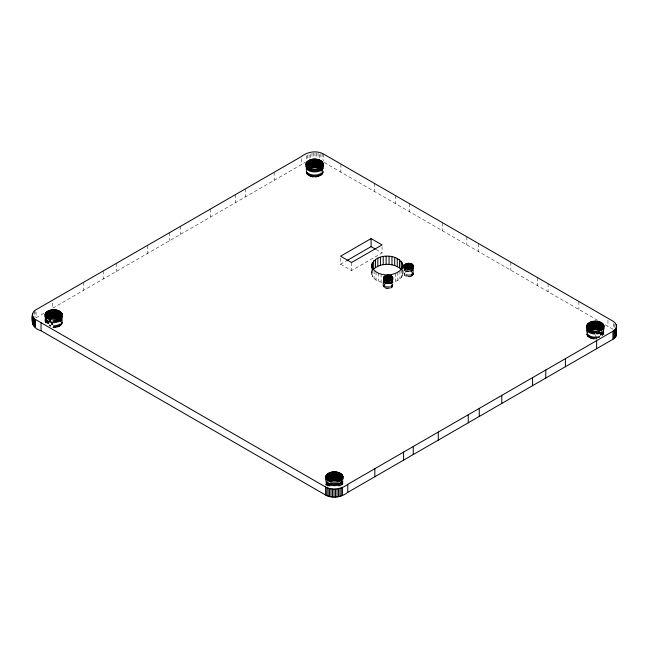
<?xml version="1.0" encoding="UTF-8"?>
<svg xmlns="http://www.w3.org/2000/svg" width="649" height="649" viewBox="0 0 649 649"><rect width="100%" height="100%" fill="white"/><g stroke="black" fill="none" stroke-linecap="round" stroke-linejoin="round"><path stroke-width="0.49" stroke-dasharray="3.25 2.43" d="M45.097 322.675L45.771 320.898L47.207 319.576M306.101 171.985L306.774 170.208L308.218 168.886M306.101 172.285C308.275 178.848 320.987 178.848 323.153 172.285M325.847 484.754L327.599 481.907L327.599 485.898M586.85 334.065L587.523 332.296L588.959 330.974M603.903 334.373L603.805 334.973L603.87 329.749M403.005 270.162C406.112 287.093 367.61 286.963 372.364 270.414M383.486 286.006C384.468 282.21 392.101 282.242 392.775 286.193C390.447 291.101 380.355 288.432 383.486 281.982M52.837 321.693L52.837 327.729C57.923 328.378 64.543 324.881 62.15 318.651M413.389 274.292C412.715 270.333 405.09 270.308 404.1 274.105C404.538 276.417 407.499 276.855 409.462 276.725C414.565 276.839 413.908 270.787 413.389 267.258M43.799 313.297L36.076 317.759L36.076 309.719M306.45 161.682L52.374 308.348L52.374 300.309M340.603 258.205L340.603 264.232L345.836 261.214M340.603 264.232L351.571 270.56L382.058 252.964L382.058 246.928M597.194 339.029L596.682 339.086L596.682 331.047M586.85 334.373C587.564 338.194 592.334 339.151 595.636 339.143L595.636 331.104M324.281 162.51L597.705 320.363M605.395 324.808L613.483 329.497M376.152 249.557L382.058 252.964M60.714 320.079L62.15 322.675M322.001 169.657L323.153 171.985M402.323 270.82L403.005 274.186M603.903 334.065L602.751 331.744L602.751 335.687M342.899 484.754L341.139 481.907L341.139 485.898M614.457 324.2L614.457 328.224M613.483 323.47L613.483 328.491M607.959 320.257L607.959 326.285M603.708 330.154L603.708 335.273M603.578 329.854L603.578 334.56M603.424 329.83L603.424 334.852M603.229 330.114L603.229 335.135M603.002 330.008L603.002 335.419M602.459 331.939L602.459 335.955M602.142 332.191L602.142 336.214M601.793 331.436L601.793 335.452M601.404 331.671L601.404 335.687M600.998 331.89L600.998 336.92M600.568 332.093L600.568 337.123M600.122 332.28L600.122 337.302M599.668 330.438L599.668 337.472M599.189 330.584L599.189 337.618M598.711 330.714L598.711 337.748M598.216 330.82L598.216 337.861M597.713 330.917L597.713 337.951M597.194 330.99L597.194 338.024M596.163 331.079L596.163 339.127M595.117 331.104L595.117 339.143M594.589 331.079L594.589 339.127M594.07 331.047L594.07 339.086M593.551 330.99L593.551 339.029M593.04 330.917L593.04 338.956M592.537 330.82L592.537 338.867M592.042 330.714L592.042 338.754M591.555 330.584L591.555 338.624M591.085 330.438L591.085 338.478M590.622 330.268L590.622 338.307M590.184 330.081L590.184 338.129M589.754 329.879L589.754 337.926M589.341 329.66L589.341 337.699M588.959 329.424L588.959 337.464M588.611 329.173L588.611 337.22M588.286 328.921L588.286 336.961M588.002 328.654L588.002 336.693M587.743 329.384L587.743 336.425M587.523 329.108L587.523 336.141M587.329 327.818L587.329 335.858M587.167 328.532L587.167 335.565M587.045 328.232L587.045 335.273M586.947 327.94L586.947 334.973M586.883 329.749L586.883 334.673M578.9 301.469L578.9 309.516M548.072 283.67L548.072 291.709M537.664 277.667L537.664 285.706M510.836 262.172L510.836 270.211M478.67 243.602L478.67 251.642M466.85 236.78L466.85 244.819M442.683 222.826L442.683 230.866M413.235 267.761L413.235 274.795M412.918 267.234L412.918 275.273M412.861 269.797L412.861 272.815M412.431 267.68L412.431 275.72M412.042 267.932L412.042 275.971M411.872 268.021L411.872 276.068M411.782 269.019L411.782 272.036M411.133 268.337L411.133 276.377M411.036 269.716L411.036 271.728M410.322 268.556L410.322 276.604M409.633 203.745L409.633 211.785M409.462 268.686L409.462 276.725M408.586 268.718L408.586 276.758M407.718 268.645L407.718 276.693M406.874 268.491L406.874 276.531M406.087 268.232L406.087 276.271M405.463 269.157L405.463 272.174L405.382 269.205M404.879 267.518L404.879 275.557M404.449 267.055L404.449 275.095M404.197 267.575L404.197 274.608M402.526 267.818L402.526 275.866M401.512 269.432L401.512 277.48M399.946 270.941L399.946 278.981M397.837 272.28L397.837 280.319M395.444 195.552L395.444 203.591M395.363 273.334L395.363 281.382M392.775 279.159L392.775 286.193M392.621 278.656L392.621 286.696M392.588 281.171L392.588 285.187M392.296 279.135L392.296 287.174M391.809 279.581L391.809 287.621M391.745 281.26L391.745 284.278M391.428 279.833L391.428 287.872M391.258 279.93L391.258 287.969M391.169 281.926L391.169 283.938M390.511 280.246L390.511 288.286M390.414 281.625L390.414 283.629M389.708 280.465L389.708 288.505M389.603 281.415L389.603 283.426M388.848 280.587L388.848 288.627M388.743 281.301L388.743 283.313M387.972 280.619L387.972 288.659M387.859 281.285L387.859 283.297M387.096 280.555L387.096 288.594M386.991 281.358L386.991 283.37M386.252 280.392L386.252 288.432M386.155 281.536L386.155 283.54M385.465 280.133L385.465 288.18M385.376 281.804L385.376 283.808M384.849 279.833L384.849 287.872M384.257 279.419L384.257 287.458M384.192 281.528L384.192 284.546M383.835 279.962L383.835 287.004M383.794 281.991L383.794 285.008M383.575 279.476L383.575 286.509M381.101 273.927L381.101 281.966M378.44 273.099L378.44 281.147M376.039 271.963L376.039 280.003M374.392 183.399L374.392 191.439M374.067 270.576L374.067 278.616M372.631 270.049L372.631 277.082M371.747 271.428L371.747 275.444M371.406 269.741L371.406 273.756M351.571 262.521L351.571 270.56M342.899 480.739L342.867 485.363M342.802 480.633L342.704 484.957M342.575 481.234L342.575 485.249M342.412 481.258L342.412 485.541M342.226 480.804L342.226 485.825M341.999 480.698L341.999 486.109M341.747 481.355L341.747 486.385M341.455 481.623L341.455 485.639M340.895 164.059L340.895 172.099M340.782 480.114L340.782 486.142M340.401 482.361L340.401 486.385M339.995 482.58L339.995 486.604M339.565 482.783L339.565 486.807M339.119 482.97L339.119 486.993M338.664 483.132L338.664 487.156M338.186 482.28L338.186 487.302M337.699 482.41L337.699 487.431M337.204 482.515L337.204 487.545M336.701 482.613L336.701 487.634M336.19 482.686L336.19 487.707M335.679 482.742L335.679 487.764M335.152 482.775L335.152 487.805M334.633 482.799L334.633 487.821M334.105 482.799L334.105 487.821M333.586 482.775L333.586 487.805M333.067 482.742L333.067 487.764M332.548 482.686L332.548 487.707M332.037 482.613L332.037 487.634M331.534 482.515L331.534 487.545M331.039 482.41L331.039 487.431M330.552 482.28L330.552 487.302M330.081 483.132L330.081 487.156M329.619 482.97L329.619 487.999M329.173 482.783L329.173 486.807M328.751 482.58L328.751 486.604M328.337 482.361L328.337 486.385M327.956 483.132L327.956 487.148M327.283 481.623L327.283 485.639M326.999 482.361L326.999 486.385M326.739 482.085L326.739 486.109M326.512 481.809L326.512 485.825M326.325 481.517L326.325 485.541M326.163 481.55L326.163 486.255M326.033 479.838L326.033 484.957M325.879 478.329L325.879 485.363M323.405 153.959L323.405 161.001M323.121 165.552L323.121 172.585M323.064 165.852L322.967 173.186M322.837 166.444L322.837 173.478M322.675 166.736L322.675 173.77M322.488 167.02L322.488 174.054M322.188 153.342L322.188 159.37M322.261 166.298L322.261 174.338M322.001 167.572L322.001 174.605M321.717 167.84L321.717 174.873M321.401 167.093L321.401 175.133M321.044 169.348L321.044 175.376M320.874 153.837L320.874 158.867M320.663 167.572L320.663 175.611M320.249 167.799L320.249 175.838M319.827 168.002L319.827 176.041M319.478 154.438L319.478 158.461M319.381 168.18L319.381 176.228M318.919 168.351L318.919 176.39M318.448 168.497L318.448 176.536M318.026 153.14L318.026 158.161M317.961 168.626L317.961 176.666M317.466 168.74L317.466 176.779M316.963 168.829L316.963 176.869M316.525 152.953L316.525 157.975M316.452 168.902L316.452 176.942M315.933 168.959L315.933 176.999M315.414 168.991L315.414 177.039M315.008 152.872L315.008 157.894M314.895 169.016L314.895 177.055M314.367 169.016L314.367 177.055M313.848 168.991L313.848 177.039M313.491 152.896L313.491 157.926M313.321 168.959L313.321 176.999M312.81 168.902L312.81 176.942M312.299 168.829L312.299 176.869M311.982 153.034L311.982 158.056M311.796 168.74L311.796 176.779M311.301 168.626L311.301 176.666M310.814 168.497L310.814 176.536M310.506 154.275L310.506 158.299M310.336 168.351L310.336 176.39M309.881 168.18L309.881 176.228M309.435 168.002L309.435 176.041M309.078 154.624L309.078 158.648M309.005 167.799L309.005 175.838M308.599 167.572L308.599 175.611M308.218 167.337L308.218 175.376M307.861 167.093L307.861 175.133M307.723 155.087L307.723 159.102M307.545 166.834L307.545 174.873M307.253 166.566L307.253 174.605M307.001 166.298L307.001 174.338M306.774 167.02L306.774 174.054M306.588 165.73L306.588 173.77M306.45 155.646L306.45 160.676M306.425 165.438L306.425 173.478M306.296 166.152L306.296 173.186M306.133 166.558L306.133 172.585M301.233 158.64L301.233 164.676M274.154 172.261L274.154 180.3M245.427 188.851L245.427 196.89M235.733 194.449L235.733 202.488M210.73 208.881L210.73 216.92M180.755 226.185L180.755 234.224M169.738 232.545L169.738 240.584M147.226 245.541L147.226 253.589M116.422 263.332L116.422 271.371M103.207 270.957L103.207 278.997M83.591 282.283L83.591 290.322M62.053 316.542L62.053 323.575M61.955 316.842L61.955 323.875M61.833 317.134L61.833 324.167M61.671 316.42L61.671 324.459M61.477 317.71L61.477 324.743M61.257 317.994L61.257 325.027M60.998 317.256L60.998 325.303M60.714 318.529L60.714 325.563M60.389 318.789L60.389 325.822M60.041 318.026L60.041 326.066M59.659 318.261L59.659 326.301M59.246 318.489L59.246 326.528M58.816 318.691L58.816 326.731M58.378 318.87L58.378 326.918M57.915 319.04L57.915 327.08M57.445 319.186L57.445 327.226M56.958 319.316L56.958 327.356M56.463 319.43L56.463 327.469M55.96 319.519L55.96 327.558M55.449 319.592L55.449 327.631M54.93 319.649L54.93 327.688M54.411 319.681L54.411 327.729M53.883 319.706L53.883 327.745M53.364 319.706L53.364 327.745M52.318 321.661L52.318 326.682M51.806 321.604L51.806 326.625M51.287 321.531L51.287 326.552M50.784 319.43L50.784 326.463M50.289 319.316L50.289 326.35M49.811 319.186L49.811 326.22M49.332 319.04L49.332 326.074M48.878 320.882L48.878 325.912M48.432 320.695L48.432 325.725M48.002 320.492L48.002 325.522M47.596 320.273L47.596 324.297M47.207 320.038L47.207 324.062M46.858 319.787L46.858 324.816M46.541 319.535L46.541 324.557M46.249 319.267L46.249 324.297M45.998 319.998L45.998 324.021M45.771 319.722L45.771 323.737M45.576 319.17L45.576 323.453M45.422 318.456L45.422 323.161M45.292 318.756L45.292 322.869M45.13 318.351L45.13 323.275M45.097 318.651L45.097 322.975M35.005 310.417L35.005 317.458M34.121 311.179L34.121 316.201"/><path stroke-width="0.97" d="M62.15 314.935C60.024 321.563 46.76 321.547 45.097 314.627C47.239 307.48 62.953 308.072 62.15 316.639M306.101 163.937C308.275 157.374 320.987 157.374 323.153 163.937M323.153 164.246C320.987 170.809 308.275 170.809 306.101 164.246M325.847 476.715C328.013 470.152 340.725 470.152 342.899 476.715M342.899 477.015C340.725 483.586 328.013 483.586 325.847 477.015M586.85 326.025C589.016 319.462 601.728 319.462 603.903 326.025M603.903 326.325C601.728 332.896 589.016 332.896 586.85 326.325M371.617 264.021C372.429 277.983 398.673 278.307 403.005 266.139C400.774 252.161 370.798 252.712 371.617 268.045M383.559 277.456C383.64 281.707 392.304 281.82 392.759 277.65C391.169 273.805 382.472 274.438 383.559 279.468M404.173 265.555C404.343 269.668 412.058 269.838 413.389 266.252C412.561 261.571 402.445 262.553 404.1 268.069M32.499 323.478C32.604 318.902 30.73 312.169 36.076 309.719L301.233 156.636C307.399 151.817 316.347 150.146 323.405 153.959L613.483 321.458L615.244 322.975L616.501 325.522L616.412 335.314L614.879 337.821L612.924 339.281L347.767 492.364C341.601 497.183 332.653 498.854 325.595 495.041L41.041 330.755C32.426 328.475 31.014 321.474 32.588 313.686M616.412 335.314L616.501 325.522M32.588 321.726L32.912 320.866M32.45 314.562C32.474 319.138 38.007 320.638 41.041 322.715L325.595 487.001C332.653 490.814 341.601 489.143 347.767 484.324L612.924 331.241L614.879 329.781L616.412 327.274M372.794 269.887C379.949 262.521 393.521 262.626 401.171 269.23L401.171 261.182M371.09 238.589L340.603 256.193L351.571 262.521L382.058 244.924L371.09 238.589L371.09 246.628L346.704 260.711M320.249 160.384L320.249 168.432L314.895 167.207L309.005 168.432L309.005 160.384M601.404 330.739L595.636 329.294L589.754 330.511L589.754 322.472M339.995 473.162L339.995 481.201L334.105 479.984L328.751 481.201L328.751 473.162M58.816 310.871L58.816 318.919L53.364 317.896L48.432 318.919L48.432 310.871M371.09 246.628L375.309 249.062M616.55 334.438L616.274 324.646M616.088 328.134L616.088 336.182M615.577 328.978L615.577 337.018M614.879 329.781L614.879 337.821M613.995 330.544L613.995 338.583M612.924 331.241L612.924 339.281M603.805 325.425L603.805 328.946M603.708 325.125L603.708 329.148M603.578 324.833L603.578 328.848M603.424 324.541L603.424 328.556M603.229 324.257L603.229 329.278M603.002 323.973L603.002 329.002M602.751 323.697L602.751 329.733M602.459 323.437L602.459 329.465M602.142 323.178L602.142 329.213M601.793 322.934L601.793 329.968M601.404 322.699L601.404 329.733M600.998 322.472L600.998 330.511M600.568 322.269L600.568 330.309M600.122 322.082L600.122 330.13M599.668 321.92L599.668 329.96M599.189 321.774L599.189 329.814M598.711 321.644L598.711 329.684M598.216 321.531L598.216 329.57M597.713 321.442L597.713 329.481M597.194 321.369L597.194 329.408M596.682 321.312L596.682 329.351M596.626 340.652L596.626 348.691M596.163 321.271L596.163 329.319M595.636 321.255L595.636 329.294M595.117 321.255L595.117 329.294M594.589 321.271L594.589 329.319M594.07 321.312L594.07 329.351M593.551 321.369L593.551 329.408M593.04 321.442L593.04 329.481M592.537 321.531L592.537 329.57M592.042 321.644L592.042 329.684M591.555 321.774L591.555 329.814M591.085 321.92L591.085 329.96M590.622 322.082L590.622 330.13M590.184 322.269L590.184 330.309M589.341 322.699L589.341 329.733M588.959 322.934L588.959 329.968M588.611 323.178L588.611 330.211M588.286 323.437L588.286 329.465M588.002 323.697L588.002 329.733M587.743 323.973L587.743 329.002M587.523 324.257L587.523 328.272M587.329 324.541L587.329 328.556M587.167 324.833L587.167 328.848M587.045 325.125L587.045 329.148M586.947 325.425L586.947 327.437M586.883 325.725L586.883 327.737M565.409 358.678L565.409 366.717M545.793 370.003L545.793 378.043M532.578 377.629L532.578 385.668M501.774 395.411L501.774 403.459M479.262 408.416L479.262 416.455M468.245 414.776L468.245 422.815M438.27 432.08L438.27 440.119M413.202 265.246L413.202 267.258M413.267 446.512L413.267 454.551M412.861 264.768L412.861 267.786M412.358 264.33L412.358 268.353M412.042 264.127L412.042 268.151M411.782 263.989L411.782 268.013M411.036 263.689L411.036 268.71M410.217 263.478L410.217 269.513M409.357 263.364L409.357 269.4M408.481 263.348L408.481 269.376M407.604 263.429L407.604 269.457M406.769 263.599L406.769 268.621M405.99 263.867L405.99 268.889M405.463 268.151L405.463 264.127L405.382 268.199M404.814 264.597L404.814 268.621M404.408 265.068L404.408 268.078M403.573 452.11L403.573 460.149M402.94 264.443L403.005 268.151M402.323 262.772L402.323 268.808M399.468 259.722L399.468 267.761M397.245 258.44L397.245 266.479M394.706 257.458L394.706 265.498M392.759 277.65L392.759 279.662M392.588 277.147L392.588 279.159M392.247 276.677L392.247 279.687M391.947 256.785L391.947 264.824M391.745 276.239L391.745 280.254M391.428 276.036L391.428 280.052M391.169 275.898L391.169 279.914M390.414 275.59L390.414 280.619M389.603 275.387L389.603 280.409M389.059 256.436L389.059 264.476M388.743 275.273L388.743 280.295M387.859 275.249L387.859 280.279M386.991 275.33L386.991 280.352M386.123 256.396L386.123 264.435M386.155 275.501L386.155 280.53M385.376 275.768L385.376 280.798M384.849 276.036L384.76 280.1M384.192 276.506L384.192 280.522M383.794 276.969L383.794 278.981M383.21 256.671L383.21 264.711M380.411 257.255L380.411 265.303M377.815 258.164L377.815 266.204M375.495 259.373L375.495 267.42M374.846 468.7L374.846 476.739M373.654 260.801L373.654 268.848M372.364 262.366L372.364 269.408M347.767 484.324L347.767 492.364M342.867 476.415L342.899 479.027M342.704 475.814L342.802 479.132M342.575 475.522L342.575 478.532M342.55 487.318L342.55 495.365M342.412 475.23L342.412 478.248M342.226 474.946L342.226 479.968M341.999 474.662L341.999 479.692M341.747 474.395L341.747 480.422M341.455 474.127L341.455 480.155M341.277 487.886L341.277 495.925M341.139 473.867L341.139 479.903M340.782 473.624L340.782 480.658M340.401 473.389L340.401 480.422M339.922 488.34L339.922 496.38M339.565 472.959L339.565 480.998M339.119 472.772L339.119 480.82M338.664 472.61L338.664 480.649M338.494 488.689L338.494 496.728M338.186 472.464L338.186 480.503M337.699 472.334L337.699 480.374M337.204 472.221L337.204 480.26M337.018 488.932L337.018 496.972M336.701 472.131L336.701 480.171M336.19 472.058L336.19 480.098M335.679 472.001L335.679 480.041M335.509 489.062L335.509 497.11M335.152 471.961L335.152 480.009M334.633 471.945L334.633 479.984M334.105 471.945L334.105 479.984M333.992 489.095L333.992 497.134M333.586 471.961L333.586 480.009M333.067 472.001L333.067 480.041M332.548 472.058L332.548 480.098M332.475 489.013L332.475 497.053M332.037 472.131L332.037 480.171M331.534 472.221L331.534 480.26M331.039 472.334L331.039 480.374M330.974 488.827L330.974 496.866M330.552 472.464L330.552 480.503M330.081 472.61L330.081 480.649M329.619 472.772L329.619 480.82M329.522 488.527L329.522 496.566M329.173 472.959L329.173 480.998M328.337 473.389L328.337 480.422M328.126 488.129L328.126 496.169M327.956 473.624L327.956 480.658M327.599 473.867L327.599 480.901M327.283 474.127L327.283 480.155M326.999 474.395L326.999 480.422M326.812 487.618L326.812 495.658M326.739 474.662L326.739 479.692M326.512 474.946L326.512 478.962M326.325 475.23L326.325 479.254M326.163 475.522L326.163 479.538M326.033 475.814L325.936 479.132M325.879 476.415L325.847 479.027M325.595 487.001L325.595 495.041M323.121 163.637L323.153 166.249M322.967 163.037L322.967 166.055M322.837 162.745L322.837 166.761M322.675 162.453L322.675 166.477M322.488 162.169L322.488 166.185M322.261 161.885L322.261 166.915M322.001 161.617L322.001 166.639M321.717 161.35L321.717 167.377M321.401 161.09L321.401 168.132M321.044 160.847L321.044 167.88M320.663 160.611L320.663 168.651M319.827 160.181L319.827 168.229M319.381 160.003L319.381 168.042M318.919 159.832L318.919 167.872M318.448 159.686L318.448 167.726M317.961 159.557L317.961 167.596M317.466 159.443L317.466 167.491M316.963 159.354L316.963 167.393M316.452 159.281L316.452 167.32M315.933 159.224L315.933 167.264M315.414 159.183L315.414 167.231M314.895 159.167L314.895 167.207M314.367 159.167L314.367 167.207M313.848 159.183L313.848 167.231M313.321 159.224L313.321 167.264M312.81 159.281L312.81 167.32M312.299 159.354L312.299 167.393M311.796 159.443L311.796 167.491M311.301 159.557L311.301 167.596M310.814 159.686L310.814 167.726M310.336 159.832L310.336 167.872M309.881 160.003L309.881 168.042M309.435 160.181L309.435 168.229M308.599 160.611L308.599 167.645M308.218 160.847L308.218 167.88M307.861 161.09L307.861 168.132M307.545 161.35L307.545 167.377M307.253 161.617L307.253 166.639M307.001 161.885L307.001 166.915M306.774 162.169L306.774 167.191M306.588 162.453L306.588 166.477M306.425 162.745L306.425 166.761M306.296 163.037L306.198 166.858M306.133 163.637L306.101 166.955M62.053 314.027L62.117 316.339M61.955 313.727L61.955 316.744M61.833 313.435L61.833 317.458M61.671 313.142L61.671 317.166M61.477 312.859L61.477 316.874M61.257 312.575L61.257 317.604M60.998 312.307L60.998 317.329M60.714 312.039L60.714 318.067M60.389 311.78L60.389 318.821M60.041 311.536L60.041 318.57M59.659 311.301L59.659 319.34M59.246 311.074L59.246 319.121M58.378 310.693L58.378 318.732M57.915 310.522L57.915 318.562M57.445 310.376L57.445 318.416M56.958 310.246L56.958 318.286M56.463 310.133L56.463 318.18M55.96 310.044L55.96 318.083M55.449 309.971L55.449 318.01M54.93 309.914L54.93 317.953M54.411 309.873L54.411 317.921M53.883 309.857L53.883 317.896M53.364 309.857L53.364 317.896M52.837 309.873L52.837 317.921M52.318 309.914L52.318 317.953M51.806 309.971L51.806 318.01M51.287 310.044L51.287 318.083M50.784 310.133L50.784 318.18M50.289 310.246L50.289 318.286M49.811 310.376L49.811 318.416M49.332 310.522L49.332 318.562M48.878 310.693L48.878 318.732M48.002 311.074L48.002 319.121M47.596 311.301L47.596 318.334M47.207 311.536L47.207 318.57M46.858 311.78L46.858 318.821M46.541 312.039L46.541 318.067M46.249 312.307L46.249 317.329M45.998 312.575L45.998 317.604M45.771 312.859L45.771 317.88M45.576 313.142L45.576 317.166M45.422 313.435L45.422 317.458M45.292 313.727L45.292 316.744M45.195 314.027L45.13 317.345M41.041 322.715L41.041 330.755M35.517 319.503L35.517 327.542M34.543 318.773L34.543 326.812M33.756 317.986L33.756 326.025M33.148 317.166L33.148 325.206M32.726 316.314L32.726 324.354"/></g></svg>
